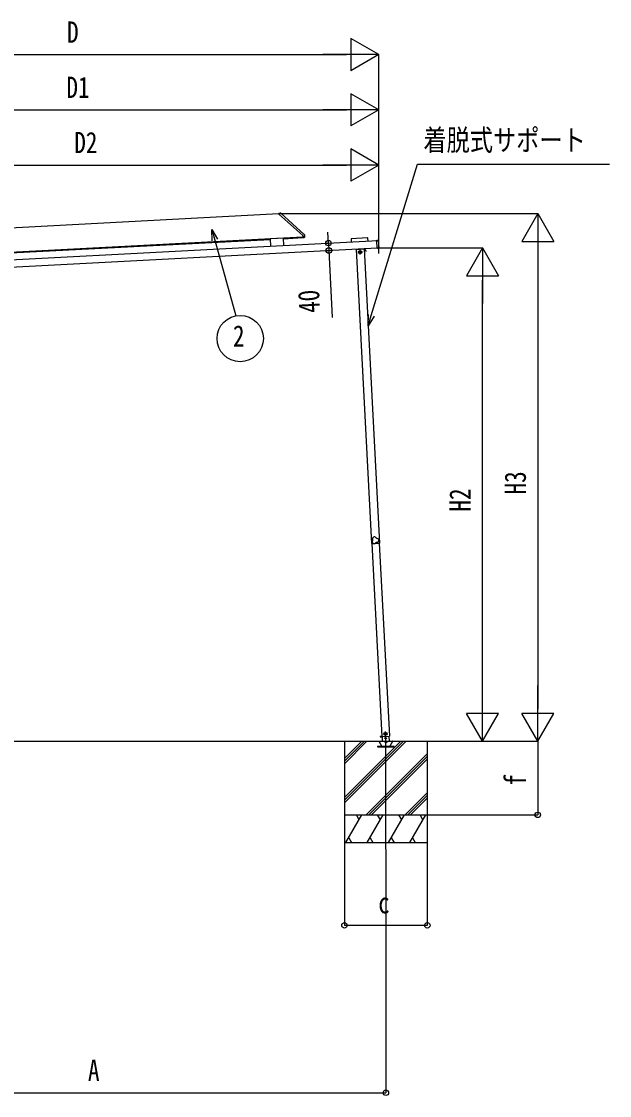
# Model space of a CAD drawing. Units: millimetres, scale not verified. Extents: x -14718 to 14718, y -10397 to 10401.
# Drawn here: x -10676 to -7482, y -7256 to -1420 of the extents above; entities that cross this region are included whole.
import ezdxf
from ezdxf.enums import TextEntityAlignment as Align

# ---------------------------------------------------------------- set-up
doc = ezdxf.new("R2010")
doc.units = ezdxf.units.MM
doc.header["$LTSCALE"] = 50
for name, color, linetype in [('0-4_YKK_12', 2, 'Continuous'), ('0-6_YKK_A1', 4, 'Continuous'), ('0-7_YKK_D', 6, 'Continuous')]:
    doc.layers.add(name, color=color, linetype=linetype)
doc.styles.add('ＭＳ ゴシック', font='')
doc.styles.get('ＭＳ ゴシック').set_extended_font_data('MS Gothic')

msp = doc.modelspace()

# ---------------------------------------------------------------- linework, layer by layer
at = {"layer": '0-4_YKK_12'}
msp.add_line((-8696.28, -5918.32), (-8696.28, -5322.13), dxfattribs=at)
at = {"layer": '0-6_YKK_A1'}
for p, q in [((-11845.62, -2599.06), (-9277.84, -2464.49)), ((-9278.03, -2461), (-9270.43, -2461.06)), ((-9278, -2461.46), (-9278.03, -2461)), ((-9278, -2461.46), (-9277.71, -2467.09)), ((-9277.54, -2467.43), (-9148.05, -2584.02)), ((-9267.78, -2462.09), (-9139.93, -2577.22)), ((-11851.24, -2773.59), (-8738.96, -2610.48)), ((-11848.9, -2731.41), (-9147.6, -2589.84)), ((-11275.16, -2706.35), (-9325.6, -2604.18)), ((-9254.83, -2597.96), (-9325.73, -2601.68)), ((-9325.73, -2601.68), (-9323.66, -2641.13)), ((-9254.83, -2597.96), (-9252.76, -2637.41)), ((-9254.69, -2600.46), (-9147.34, -2594.83)), ((-9147.89, -2584.37), (-9147.81, -2585.98)), ((-9147.76, -2586.91), (-9147.81, -2585.98)), ((-9147.76, -2586.91), (-9140.12, -2586.98)), ((-9147.73, -2587.41), (-9147.76, -2586.91)), ((-9147.73, -2587.41), (-9147.34, -2594.83)), ((-9147.34, -2594.83), (-9139.73, -2594.44)), ((-9140.12, -2586.98), (-9138.71, -2586.99)), ((-9138.61, -2579.98), (-9138.29, -2586.06)), ((-9138.29, -2586.06), (-9138.21, -2587.47)), ((-8885.13, -2601.62), (-8884.26, -2618.1)), ((-8795.3, -2595.91), (-8884.18, -2600.57)), ((-8793.39, -2613.34), (-8794.25, -2596.86)), ((-8750.81, -2611.1), (-8745.65, -2610.83)), ((-8744.52, -2609.4), (-8745.72, -2609.46)), ((-8745.7, -2609.81), (-8745.72, -2609.46)), ((-8745.72, -2609.46), (-8745.72, -2609.46)), ((-8745.68, -2610.31), (-8745.7, -2609.81)), ((-8743.53, -2651.33), (-8745.68, -2610.31)), ((-8744.52, -2609.4), (-8744.52, -2609.4)), ((-8743.93, -2609.25), (-8738.04, -2608.95)), ((-8737.51, -2609.42), (-8735.31, -2651.36)), ((-11849.15, -2813.54), (-8743.55, -2650.78)), ((-8858.6, -2658.81), (-8774.86, -4256.62)), ((-8857.1, -2658.73), (-8857.21, -2656.74)), ((-8823.3, -2672.98), (-8848.28, -2674.29)), ((-8835.14, -2686.13), (-8836.45, -2661.15)), ((-8816.16, -2656.59), (-8816.26, -2654.59)), ((-8816.18, -2656.09), (-8813.5, -2655.95)), ((-8803.47, -2668.88), (-8810.83, -2655.04)), ((-8808.02, -2665.64), (-8805.82, -2664.47)), ((-8743.5, -2651.83), (-8743.53, -2651.33)), ((-8743.5, -2651.83), (-8743.48, -2652.18)), ((-8743.48, -2652.18), (-8742.28, -2652.12)), ((-8743.48, -2652.18), (-8743.48, -2652.18)), ((-8742.28, -2652.12), (-8742.28, -2652.12)), ((-8735.79, -2651.89), (-8741.68, -2652.2)), ((-8774.86, -4256.62), (-8764.02, -4256.05)), ((-8752.93, -4255.47), (-8730.92, -4254.32)), ((-8732.42, -4254.39), (-8677.46, -5303.15)), ((-8716.98, -5305.52), (-8726.87, -5306.04)), ((-8717, -5305.22), (-8715.67, -5330.6)), ((-8706.2, -5291.64), (-8691.02, -5290.85)), ((-8697.95, -5303.73), (-8699.26, -5278.76)), ((-8697.5, -5319.92), (-8698.04, -5309.74)), ((-8677.42, -5330.6), (-8678.85, -5303.22)), ((-13327.29, -5331.6), (-8277.08, -5331.6)), ((-8921.28, -5331.6), (-8921.28, -5881.6)), ((-8921.28, -5637.56), (-8615.31, -5331.6)), ((-8921.28, -5651.7), (-8601.17, -5331.6)), ((-8921.28, -5665.84), (-8587.03, -5331.6)), ((-8921.28, -5453.71), (-8799.16, -5331.6)), ((-8921.28, -5439.57), (-8813.3, -5331.6)), ((-8921.28, -5425.43), (-8827.45, -5331.6)), ((-8736.27, -5330.6), (-8656.28, -5330.6)), ((-8736.27, -5331.6), (-8736.27, -5330.6)), ((-8736.27, -5331.6), (-8656.28, -5331.6)), ((-8717.58, -5357.6), (-8732.3, -5332.1)), ((-8702.86, -5315.1), (-8692.68, -5314.56)), ((-8702.27, -5336.6), (-8690.27, -5336.6)), ((-8696.27, -5365.6), (-8696.27, -5327.6)), ((-8660.24, -5332.1), (-8674.96, -5357.6)), ((-8656.28, -5330.6), (-8656.28, -5331.6)), ((-8471.28, -5331.6), (-8471.28, -5881.6)), ((-8803.19, -5731.6), (-8471.28, -5399.69)), ((-8789.04, -5731.6), (-8471.28, -5413.84)), ((-8774.9, -5731.6), (-8471.28, -5427.98)), ((-8591.05, -5731.6), (-8471.28, -5611.82)), ((-8576.91, -5731.6), (-8471.28, -5625.97)), ((-8562.77, -5731.6), (-8471.28, -5640.11)), ((-8921.28, -5731.6), (-8471.28, -5731.6)), ((-8913.03, -5881.6), (-8826.43, -5731.6)), ((-8841.43, -5757.58), (-8856.43, -5731.6)), ((-8797.56, -5881.6), (-8710.96, -5731.6)), ((-8725.96, -5757.58), (-8740.96, -5731.6)), ((-8682.09, -5881.6), (-8595.49, -5731.6)), ((-8610.49, -5757.58), (-8625.49, -5731.6)), ((-8566.62, -5881.6), (-8480.02, -5731.6)), ((-8495.02, -5757.58), (-8510.02, -5731.6)), ((-8921.28, -5881.6), (-8471.28, -5881.6)), ((-8898.03, -5855.62), (-8883.03, -5881.6)), ((-8782.56, -5855.62), (-8767.56, -5881.6)), ((-8667.09, -5855.62), (-8652.09, -5881.6)), ((-8551.62, -5855.62), (-8536.62, -5881.6))]:
    msp.add_line(p, q, dxfattribs=at)
for points in [[(-9138.21, -2587.47), (-9137.85, -2594.34), (-9139.73, -2594.44)], [(-8858.6, -2658.81), (-8814.66, -2656.51), (-8730.92, -4254.32)], [(-8803.47, -2668.88), (-8805.68, -2670.06), (-8813.04, -2656.21)], [(-8773.36, -4256.54), (-8718.4, -5305.3), (-8677.46, -5303.15)], [(-8726.87, -5306.04), (-8726.77, -5308.04), (-8716.88, -5307.52)]]:
    msp.add_lwpolyline(points, dxfattribs=at)
for points in [[(-8836.18, -2666.14), (-8829.5, -2669.55), (-8829.1, -2677.04), (-8835.4, -2681.13), (-8842.09, -2677.73), (-8842.48, -2670.23)], [(-8699, -5283.75), (-8705.29, -5287.84), (-8704.9, -5295.33), (-8698.21, -5298.74), (-8691.92, -5294.65), (-8692.31, -5287.16)], [(-8651.52, -5362.6), (-8651.52, -5360.6), (-8741.52, -5360.6), (-8741.52, -5362.6)]]:
    msp.add_lwpolyline(points, close=True, dxfattribs=at)
for centre, radius in [((-8835.79, -2673.64), 8.5), ((-8835.79, -2673.64), 7.7), ((-8835.79, -2673.64), 6.5), ((-8698.61, -5291.25), 8.5), ((-8698.61, -5291.25), 7.7), ((-8698.61, -5291.25), 6.5), ((-8697.77, -5314.83), 4), ((-8696.27, -5336.6), 4.25), ((-8696.27, -5336.6), 4)]:
    msp.add_circle(centre, radius, dxfattribs=at)
for centre, radius, start, end in [((-9277.21, -2467.06), 0.5, 183, 228), ((-9270.46, -2465.06), 4, 48, 89.5), ((-9148.39, -2584.4), 0.5, 3, 48), ((-9142.6, -2580.19), 4, 3, 48), ((-9138.71, -2587.49), 0.5, 3, 89.5), ((-8744.48, -2606.53), 2.86, 272.73957, 279.49104), ((-8813.48, -2656.45), 0.5, 28, 93), ((-8813.48, -2656.45), 3, 28, 44.81032), ((-8741.97, -2656.39), 4.28, 87.31821, 94.21342), ((-8817.75, -4236.87), 50, 343.96382, 11.35568), ((-8753.73, -4239.49), 19.5, 215.03988, 260.27961), ((-8753.73, -4239.49), 19.5, 95.03988, 140.27961), ((-8723.98, -4296.24), 50, 103.96382, 131.35568), ((-8719.45, -4185.35), 50, 223.96382, 251.35568), ((-8753.73, -4239.49), 19.5, 335.03988, 20.27961), ((-8733.17, -5332.6), 1, 30, 90), ((-8712.38, -5354.6), 6, 210, 270), ((-8680.16, -5354.6), 6, 270, 330), ((-8659.37, -5332.6), 1, 90, 150)]:
    msp.add_arc(centre, radius, start, end, dxfattribs=at)
for centre, major_axis, ratio, start_param, end_param in [((-8884.13, -2601.57), (0.746, -0.672), 0.99628, 2.358058, 3.9251274), ((-8795.25, -2596.91), (-0.672, -0.746), 0.99628, 2.358058, 3.9251274), ((-8744.52, -2609.36), (0.599, 0.031), 0.061163, 4.712389, 5.0226887), ((-8743.91, -2609.55), (0.016, -0.3), 0.998135, 3.1415927, 3.9550709), ((-8738.01, -2609.45), (0.336, 0.373), 0.99628, 5.4996506, 7.06672), ((-8741.69, -2651.9), (0.016, -0.3), 0.998135, 5.4698366, 6.2831853), ((-8735.81, -2651.39), (0.373, -0.336), 0.99628, 5.4996506, 7.06672)]:
    msp.add_ellipse(centre, major_axis=major_axis, ratio=ratio, start_param=start_param, end_param=end_param, dxfattribs=at)
at = {"layer": '0-7_YKK_D'}
for p, q in [((-8735.24, -1600.34), (-8886.8, -1512.84)), ((-8886.8, -1512.84), (-8886.8, -1687.84)), ((-11861.9, -1600.34), (-8910.24, -1600.34)), ((-8735.24, -1600.34), (-9038.35, -1600.34)), ((-8735.24, -1600.34), (-8886.8, -1687.84)), ((-8735.24, -2680.4), (-8735.24, -1599.34)), ((-8735.24, -1900.34), (-8886.8, -1812.84)), ((-8886.8, -1812.84), (-8886.8, -1987.84)), ((-11767.9, -1900.34), (-8910.24, -1900.34)), ((-8735.24, -1900.34), (-9038.35, -1900.34)), ((-8735.24, -1900.34), (-8886.8, -1987.84)), ((-8735.24, -2680.4), (-8735.24, -1899.34)), ((-8735.24, -2200.34), (-8886.8, -2112.84)), ((-8886.8, -2112.84), (-8886.8, -2287.84)), ((-11682.9, -2200.34), (-8910.24, -2200.34)), ((-8735.24, -2200.34), (-9038.35, -2200.34)), ((-8735.24, -2200.34), (-8886.8, -2287.84)), ((-8735.24, -2680.4), (-8735.24, -2199.34)), ((-9272.89, -2464.07), (-7870.27, -2464.07)), ((-7871.27, -2464.07), (-7958.77, -2615.62)), ((-7871.27, -2464.07), (-7783.77, -2615.62)), ((-7871.27, -2464.07), (-7871.27, -2767.18)), ((-9008.32, -2624.6), (-9011.44, -2565.18)), ((-9020.74, -2625.25), (-9007.32, -2624.55)), ((-9008.32, -2624.6), (-9006.23, -2664.55)), ((-7958.77, -2615.62), (-7783.77, -2615.62)), ((-9021.99, -2665.37), (-9005.23, -2664.49)), ((-9006.23, -2664.55), (-8987.19, -3027.85)), ((-8732.67, -2650.45), (-8170.27, -2650.45)), ((-8171.27, -2650.45), (-8258.77, -2802.01)), ((-8171.27, -2650.45), (-8083.77, -2802.01)), ((-8171.27, -2650.45), (-8171.27, -2953.56)), ((-7871.27, -2639.07), (-7871.27, -5156.6)), ((-8258.77, -2802.01), (-8083.77, -2802.01)), ((-8171.27, -5156.6), (-8171.27, -2825.45)), ((-8171.27, -5331.6), (-8171.27, -5028.49)), ((-7871.27, -5331.6), (-7871.27, -5028.49)), ((-8171.27, -5331.6), (-8258.77, -5180.05)), ((-8083.77, -5180.05), (-8258.77, -5180.05)), ((-8171.27, -5331.6), (-8083.77, -5180.05)), ((-7871.27, -5331.6), (-7958.77, -5180.05)), ((-7783.77, -5180.05), (-7958.77, -5180.05)), ((-7871.27, -5331.6), (-7783.77, -5180.05)), ((-8276.08, -5331.6), (-8170.27, -5331.6)), ((-8276.08, -5331.6), (-7870.27, -5331.6)), ((-8276.08, -5331.6), (-7870.27, -5331.6)), ((-7871.27, -5331.6), (-7871.27, -5731.6)), ((-8470.27, -5731.6), (-7870.27, -5731.6)), ((-8921.27, -5882.6), (-8921.27, -6332.6)), ((-8471.27, -5882.6), (-8471.27, -6332.6)), ((-8696.27, -5919.32), (-8696.27, -7242.6)), ((-8921.27, -6331.6), (-8471.27, -6331.6)), ((-11848.9, -7241.6), (-8696.27, -7241.6))]:
    msp.add_line(p, q, dxfattribs=at)
for points in [[(-8792.76, -3074.2), (-8775.4, -3017.29), (-8524.72, -2195.51), (-7481.68, -2195.51)], [(-9640.75, -2612.52), (-9641.34, -2550.93), (-9610.03, -2603.98)], [(-9641.34, -2550.93), (-9625.39, -2608.25), (-9510.95, -3019.62)], [(-8760.15, -3021.94), (-8792.76, -3074.2), (-8790.65, -3012.64)]]:
    msp.add_lwpolyline(points, dxfattribs=at)
for centre, radius in [((-9008.32, -2624.6), 14.88), ((-9006.23, -2664.55), 14.88), ((-9487.5, -3143.42), 126), ((-7871.27, -5731.6), 14.88), ((-8921.27, -6331.6), 14.88), ((-8471.27, -6331.6), 14.88), ((-8696.27, -7241.6), 14.88)]:
    msp.add_circle(centre, radius, dxfattribs=at)

# ---------------------------------------------------------------- texts
at = {"layer": '0-7_YKK_D', "style": 'ＭＳ ゴシック', "width": 0.8}
for s, p in [('D', (-10428.07, -1570.34)), ('D1', (-10431.47, -1870.34)), ('D2', (-10388.97, -2170.34)), ('着脱式サポート', (-8492.61, -2156.77)), ('2', (-9526.88, -3221.25)), ('c', (-8738.27, -6301.6)), ('A', (-10314.58, -7211.6))]:
    msp.add_text(s, height=115.5, dxfattribs=at).set_placement(p, align=Align.BOTTOM_LEFT)
for s, rotation, p in [('40', 93, (-9018.72, -2999.46)), ('H3', 90, (-7901.27, -3990.23)), ('H2', 90, (-8201.27, -4083.43)), ('f', 90, (-7901.27, -5573.6))]:
    msp.add_text(s, height=115.5, rotation=rotation, dxfattribs=at).set_placement(p, align=Align.BOTTOM_LEFT)

doc.saveas('drawing.dxf')
